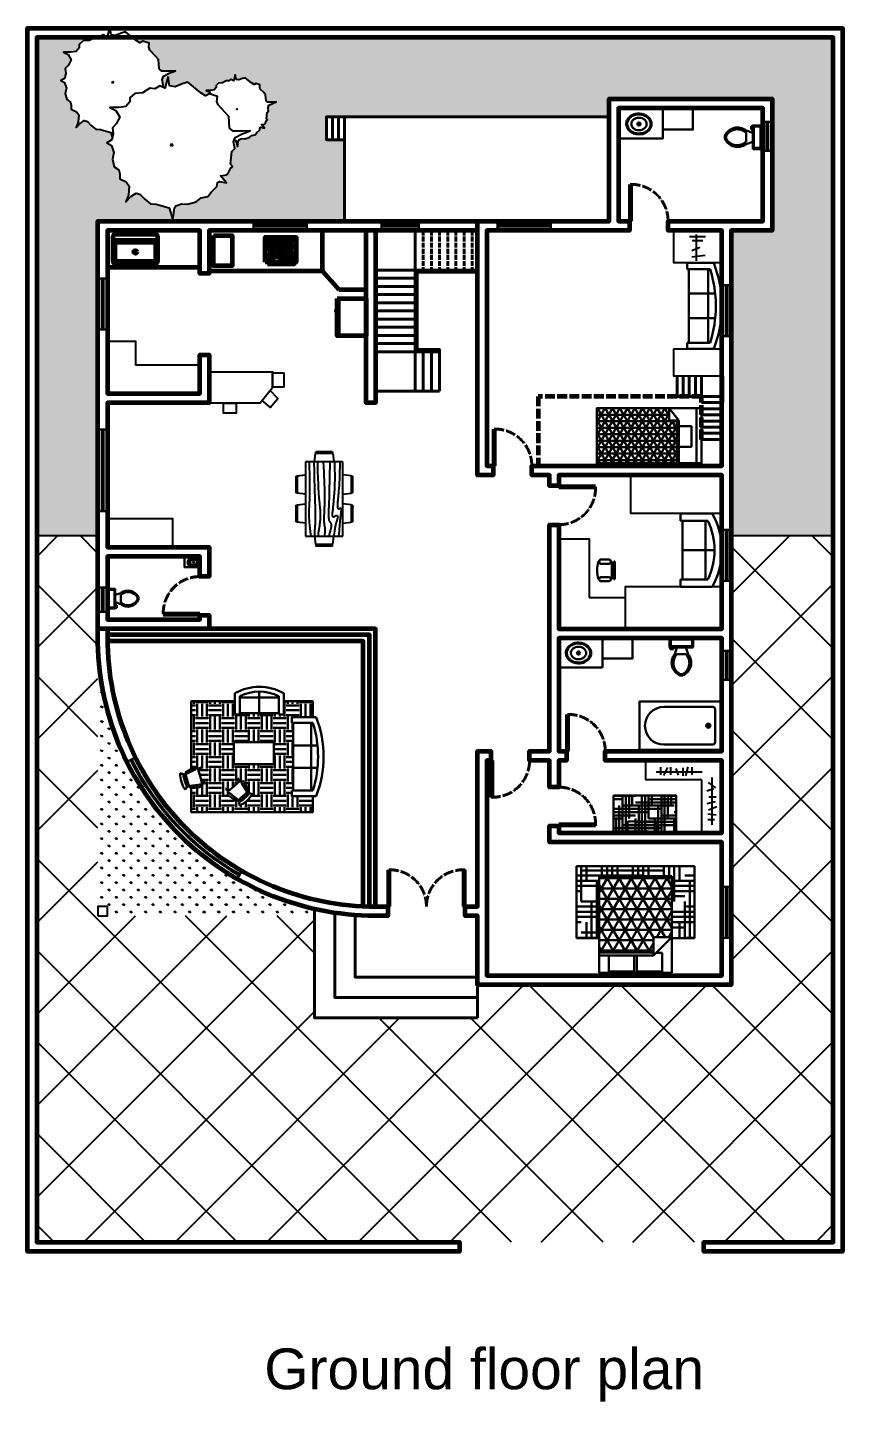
# Model space of a CAD drawing. Header units: millimetres. Extents: x 5718 to 52455, y 697 to 34644.
# Drawn here: x 5718 to 25718, y 944 to 34644 of the extents above; entities that cross this region are included whole.
import ezdxf

# ---------------------------------------------------------------- set-up
doc = ezdxf.new("R2010")
doc.units = ezdxf.units.MM
doc.linetypes.add('ACAD_ISO02W100', pattern=[15, 12, -3])
for name, color, linetype, lineweight in [('bed', 151, 'Continuous', 30), ('carpets', 254, 'Continuous', 30), ('doors', 150, 'Continuous', 40), ('kitchen', 231, 'Continuous', 60), ('sofa', 111, 'Continuous', 30), ('steps', 42, 'Continuous', 40), ('walls', 10, 'Continuous', 60), ('washroom', 241, 'Continuous', 30), ('windows', 131, 'Continuous', 30)]:
    doc.layers.add(name, color=color, linetype=linetype, lineweight=lineweight)
doc.layers.add('furnitures', color=35, linetype='Continuous')
doc.layers.add('landscape', color=94, linetype='Continuous')
doc.styles.get("Standard").update_dxf_attribs({"font": 'arial.ttf'})

# ---------------------------------------------------------------- blocks, each defined once
blk = doc.blocks.new('Bed - Queen')
at = {"linetype": 'Continuous'}
for p, q in [((0, -80.00003), (0, 0)), ((0, 0), (59.99999, 0)), ((59.99999, 0), (59.99999, -80.00003)), ((7.99999, -1.2), (28.79998, -1.2)), ((7.99999, -14.4), (7.99999, -1.2)), ((28.79998, -1.2), (28.79998, -14.4)), ((31.19999, -1.2), (51.99999, -1.2)), ((31.19999, -14.4), (31.19999, -1.2)), ((51.99999, -1.2), (51.99999, -16.4)), ((0, -14.4), (44.8, -14.4)), ((44.8, -16.8), (0, -16.8)), ((59.99999, -29.6), (44.8, -14.4)), ((44.8, -14.4), (44.8, -29.6)), ((51.99999, -16.4), (46.79936, -16.4)), ((44.8, -29.6), (59.99999, -29.6)), ((59.99999, -80.00003), (0, -80.00003))]:
    blk.add_line(p, q, dxfattribs=at)
blk = doc.blocks.new('Chair - Rocking')
at = {"linetype": 'Continuous'}
for p, q in [((-9, -7.5), (-12, -18.49999)), ((-8, -4.5), (-10, -1.5)), ((-7, -7.5), (-9, -7.5)), ((-9, -18.49999), (-7, -7.5)), ((-8.23428, -6.99939), (-8.3093, -7.47958)), ((-8.23041, -7), (8.23915, -7)), ((-7.5, -4.5), (-7, -7)), ((-6.5, -7), (-7.02225, -4.43)), ((-4.5, -7), (-4.96674, -4.19951)), ((-4, -7), (-4.40532, -4.16272)), ((-1.5, -4.05012), (-1.5, -7)), ((-1, -7), (-1, -4.05012)), ((1, -7), (1, -4.04655)), ((1.5, -4.05012), (1.5, -7)), ((4, -7), (4.40187, -4.18694)), ((4.5, -7), (4.96761, -4.19437)), ((6.5, -7), (7, -4.4057)), ((7.5, -4.5), (7, -7)), ((7, -7.5), (9, -7.5)), ((9, -18.49999), (7, -7.5)), ((8, -4.5), (10, -1.5)), ((8.31071, -7.48854), (8.23449, -7.00073)), ((9, -7.5), (12, -18.49999)), ((-10.36644, -20.64523), (-10.5, -21.49999)), ((-9, -22.49999), (-9.5, -26.49999)), ((0, -22.49999), (-9.5, -22.49999)), ((-9.5, -26.49999), (-8, -26.49999)), ((-8, -26.49999), (-7.5, -22.49999)), ((0, -22.49999), (9.5, -22.49999)), ((8, -26.49999), (7.5, -22.49999)), ((9.5, -26.49999), (8, -26.49999)), ((9, -22.49999), (9.5, -26.49999)), ((10.5, -21.49999), (10.3575, -20.58798))]:
    blk.add_line(p, q, dxfattribs=at)
for centre, radius, start, end in [((0, -34.08333), 34.08333, 72.93847, 107.0615), ((0, -68.25004), 64.25, 93.92211, 97.15267), ((0, -68.25004), 64.25, 82.84733, 93.92211), ((-10.5, -18.99999), 1.58114, 161.5651, 18.43495), ((-9.5, -21.49999), 1, 180, 270), ((10.5, -18.99999), 1.58114, 161.5651, 18.43495), ((9.5, -21.49999), 1, 270, 0)]:
    blk.add_arc(centre, radius, start, end, dxfattribs=at)
blk = doc.blocks.new('Bath Tub - 26 x 60 in.')
for p, q in [((8, -18), (10, -18)), ((9, -17), (9, -19))]:
    blk.add_line(p, q)
blk.add_lwpolyline([(0, -36), (0, 0), (60, 0), (60, -36)], close=True)
for points in [[(4, -30), (4, -6)], [(6, -4), (42, -4)], [(42, -32), (6, -32)]]:
    blk.add_lwpolyline(points)
for radius in [1.5, 1]:
    blk.add_circle((9, -18), radius)
for centre, radius, start, end in [((5.75, -5.75), 1.77, 81.8699, 188.1301), ((42, -18), 14, 270, 90), ((5.75, -30.25), 1.77, 171.8699, 278.1301)]:
    blk.add_arc(centre, radius, start, end)
blk = doc.blocks.new('Toilet - top')
for p, q in [((-10, -8.5), (-8, -8.5)), ((-10, -9.5), (-10, -8.5)), ((-7, -9.5), (-10, -9.5)), ((-8, -8.5), (-8, -8)), ((-7, -8), (-7, -9.5)), ((-4, -8), (-6, -14)), ((4, -8), (6, -14)), ((9.5, -6), (9.5, -2)), ((4, -14), (-4, -14))]:
    blk.add_line(p, q)
blk.add_lwpolyline([(10.5, -8), (10.5, 0), (-10.5, 0), (-10.5, -8)], close=True)
for points in [[(-9.5, -2), (-9.5, -6)], [(8.5, -1), (-8.5, -1)], [(-8.5, -7), (8.5, -7)]]:
    blk.add_lwpolyline(points)
for centre, radius, start, end in [((-8.6, -1.9), 0.884, 81.8699, 188.1301), ((-8.6, -6.1), 0.884, 171.8699, 278.1301), ((8.6, -1.9), 0.884, 351.8699, 98.1301), ((8.6, -6.1), 0.884, 261.8699, 8.1301), ((3.5, -21.6), 12.2, 141.4691, 247.9714), ((4.2, -21.8), 11.3, 136.3677, 238.9468), ((-3.5, -21.6), 12.2, 292.0284, 38.5307), ((-4.2, -21.8), 11.3, 301.053, 43.6321), ((0, -27.9), 4, 245.7318, 294.2682), ((0, -29), 4, 254.8605, 285.1395)]:
    blk.add_arc(centre, radius, start, end)
blk = doc.blocks.new('Sink - Oval top')
for p, q in [((-1, 0), (1, 0)), ((0, 1), (0, -1))]:
    blk.add_line(p, q)
at = {"linetype": 'Continuous'}
for points in [[(-12.2, 0.4, 0.117634), (-11.5, -3.4, 0.104469), (-8.9, -6.8, 0.090016), (-5.1, -9.1, 0.08192), (-0.3, -10, 0.08192), (4.5, -9.4, 0.090016), (8.4, -7.4, 0.104469), (11.2, -4.1, 0.117634), (12.2, -0.4, 0.117634), (11.5, 3.4, 0.104469), (8.9, 6.8, 0.090016), (5.1, 9.1, 0.08192), (0.3, 10, 0.08192), (-4.5, 9.4, 0.090016), (-8.4, 7.4, 0.104469), (-11.2, 4.1, 0.117634)], [(-11.3, 0.2, 0.118622), (-10.5, -3.3, 0.104678), (-8.1, -6.4, 0.089562), (-4.5, -8.4, 0.081185), (-0.1, -9.2, 0.081185), (4.3, -8.5, 0.089562), (7.9, -6.6, 0.104678), (10.4, -3.5, 0.118622), (11.3, -0.2, 0.118622), (10.5, 3.3, 0.104678), (8.1, 6.4, 0.089562), (4.5, 8.4, 0.081185), (0.1, 9.2, 0.081185), (-4.3, 8.5, 0.089562), (-7.9, 6.6, 0.104678), (-10.4, 3.5, 0.118622)], [(-7.4, 0.1, 0.118283), (-6.9, -2.2, 0.104607), (-5.3, -4.2, 0.089718), (-3, -5.5, 0.081436), (-0.1, -6, 0.081436), (2.8, -5.6, 0.089718), (5.2, -4.3, 0.104607), (6.9, -2.3, 0.118283), (7.4, -0.1, 0.118283), (6.9, 2.2, 0.104607), (5.3, 4.2, 0.089718), (3, 5.5, 0.081436), (0.1, 6, 0.081436), (-2.8, 5.6, 0.089718), (-5.2, 4.3, 0.104607), (-6.9, 2.3, 0.118283)]]:
    blk.add_lwpolyline(points, format="xyb", close=True, dxfattribs=at)
for radius in [1.5, 1]:
    blk.add_circle((0, 0), radius)
blk = doc.blocks.new('Chair - Desk')
at = {"linetype": 'Continuous'}
for p, q in [((-8.5, 0), (-8.5, -1)), ((-8.5, 0), (8.5, 0)), ((8.5, 0), (8.5, -1)), ((-10.5, -5), (-10.5, -14)), ((-8.5, -3), (-8.5, -4)), ((-8.5, -3), (8.5, -3)), ((-6.5, -14), (-6.5, -5)), ((-2, -3), (-2, -1.9355)), ((2, -1.9576), (2, -3)), ((6.5, -5), (6.5, -14)), ((8.5, -3), (8.5, -4)), ((10.5, -14), (10.5, -5)), ((-8.5, -15), (-8.5, -16)), ((8.5, -15), (8.5, -16))]:
    blk.add_line(p, q, dxfattribs=at)
for centre, radius, start, end in [((-8.5, -6.5), 2.5, 36.8699, 143.1301), ((0, 34.625), 36.625, 256.5803, 283.4197), ((8.5, -6.5), 2.5, 36.8699, 143.1301), ((-8.5, -12.5), 2.5, 216.8699, 323.1301), ((0, 19.625), 36.625, 256.5803, 283.4197), ((8.5, -12.5), 2.5, 216.8699, 323.1301)]:
    blk.add_arc(centre, radius, start, end, dxfattribs=at)
blk = doc.blocks.new('Sofa - Roundback Loveseat 5 ft.')
at = {"linetype": 'Continuous'}
for p, q in [((0, -32.44198), (0, -5.99998)), ((-24, -33.99998), (-24, -11.46958)), ((-23.9998, -13.38178), (23.99986, -13.38178)), ((24.00004, -33.99998), (24.00004, -11.46958)), ((-24, -32.44198), (24.00004, -32.44198))]:
    blk.add_line(p, q, dxfattribs=at)
for points in [[(-24, -33.99998), (-30, -33.99998), (-30, -7.99998)], [(30.00004, -7.99998), (30.00004, -33.99998), (24.00004, -33.99998)]]:
    blk.add_lwpolyline(points, dxfattribs=at)
for centre, radius, start, end in [((0, -60.24998), 60.24998, 60.13715, 119.8628), ((0, -61.38438), 55.38444, 64.32083, 115.6792)]:
    blk.add_arc(centre, radius, start, end, dxfattribs=at)
blk = doc.blocks.new('Sofa - Roundback 7 ft.')
at = {"linetype": 'Continuous'}
for p, q in [((-36.000027, -34), (-36.000027, -11.4696)), ((-35.999844, -13.3819), (35.9998, -13.3819)), ((-12.00002, -32.4421), (-12.00003, -6.5971)), ((11.99997, -32.4421), (11.99998, -6.5971)), ((35.99998, -34), (35.99998, -11.4696)), ((-36.000027, -32.4421), (35.99998, -32.4421))]:
    blk.add_line(p, q, dxfattribs=at)
for points in [[(-36.000027, -34), (-42.000027, -34), (-42.000027, -8)], [(41.99998, -8), (41.99998, -34), (35.99998, -34)]]:
    blk.add_lwpolyline(points, dxfattribs=at)
for centre, radius, start, end in [((0, -114.25), 114.25, 68.43141, 111.5686), ((-0.00001, -127.1968), 121.1968, 72.72033, 107.2797)]:
    blk.add_arc(centre, radius, start, end, dxfattribs=at)
blk = doc.blocks.new('Clump of Trees or Bushes - plan')
for points in [[(-10.993, 56.487), (-9.228, 58.426), (-10.144, 63.512), (-8.923, 67.033), (-3.43, 69.772), (2.673, 72.119), (-2.82, 71.728), (-10.449, 71.728), (-13.195, 74.075), (-13.806, 83.073), (-16.857, 86.594), (-22.045, 92.071), (-22.961, 94.81), (-22.656, 98.722), (-28.759, 100.678), (-31.811, 99.113), (-35.472, 101.461), (-45.543, 109.676), (-49.815, 108.503), (-55.308, 106.155), (-59.58, 106.938), (-60.801, 113.98), (-63.242, 104.982), (-67.209, 106.938), (-70.872, 104.59), (-74.839, 104.982), (-80.637, 101.461), (-86.435, 101.069), (-90.402, 97.548), (-90.402, 94.419), (-93.454, 90.898), (-98.947, 90.115), (-105.66, 90.115), (-101.083, 87.768), (-98.031, 82.682), (-100.778, 77.596), (-103.829, 74.466), (-103.219, 69.772), (-104.134, 65.077), (-108.102, 62.73), (-104.439, 60.774), (-102.609, 55.297), (-103.829, 50.211), (-102.303, 44.342), (-98.947, 41.995), (-98.031, 38.865), (-98.031, 34.953), (-93.148, 32.606), (-90.707, 29.476), (-91.317, 22.434), (-93.454, 17.348), (-89.487, 21.26), (-85.519, 23.999), (-82.468, 23.216), (-78.806, 19.304), (-74.228, 15.783), (-69.956, 15.392), (-59.886, 12.653), (-58.254, 7.074)], [(59.448, 5.262), (60.936, 4.858), (62.652, -1.011), (63.415, 4.858), (64.178, 5.836), (66.848, 6.814), (69.709, 6.569), (73.905, 7.792), (76.385, 9.748), (79.627, 10.237), (81.153, 12.438), (84.014, 15.127), (84.205, 17.084), (85.158, 17.573), (88.591, 16.839), (85.73, 20.262), (88.591, 20.751), (89.545, 21.974), (90.689, 24.174), (91.452, 24.663), (90.499, 25.886), (91.261, 31.999), (92.596, 33.466), (92.024, 36.645), (92.787, 38.845), (96.22, 40.557), (100.035, 42.024), (96.602, 41.779), (91.834, 41.779), (90.117, 43.246), (89.736, 48.871), (87.828, 51.071), (84.586, 54.494), (84.014, 56.206), (84.205, 58.651), (80.39, 59.873), (78.483, 58.895), (76.194, 60.362), (69.9, 65.497), (67.23, 64.764), (63.797, 63.297), (61.126, 63.786), (60.364, 68.187), (58.838, 62.563), (56.358, 63.786), (54.07, 62.319), (51.59, 62.563), (47.966, 60.362), (44.343, 60.118), (41.863, 57.917), (41.863, 55.961), (39.956, 53.761), (36.523, 53.272), (32.327, 53.272), (35.187, 51.805), (36.641, 49.381)]]:
    blk.add_lwpolyline(points)
for points in [[(-4.577, 66.508), (-7.629, 55.261), (-12.588, 57.706), (-17.166, 54.772), (-22.125, 55.261), (-29.372, 50.86), (-36.62, 50.371), (-41.579, 45.969), (-41.579, 42.057), (-45.393, 37.656), (-52.259, 36.678), (-60.651, 36.678), (-54.93, 33.743), (-51.115, 27.386), (-54.548, 21.029), (-58.363, 17.116), (-57.6, 11.248), (-58.744, 5.38), (-63.703, 2.446), (-59.126, 0), (-56.837, -6.846), (-58.363, -13.203), (-56.455, -20.539), (-52.259, -23.473), (-51.115, -27.385), (-51.115, -32.275), (-45.012, -35.21), (-41.96, -39.122), (-42.723, -47.924), (-45.393, -54.282), (-40.434, -49.391), (-35.475, -45.968), (-31.661, -46.946), (-27.083, -51.837), (-21.362, -56.238), (-16.021, -56.727), (-3.433, -60.15), (0, -71.887), (1.526, -60.15), (3.052, -58.194), (8.392, -56.238), (14.114, -56.727), (22.506, -54.282), (27.465, -50.369), (33.949, -49.391), (37.001, -44.99), (42.723, -39.611), (43.104, -35.699), (45.012, -34.721), (51.878, -36.188), (46.156, -29.341), (51.878, -28.363), (53.785, -25.918), (56.074, -21.517), (57.6, -20.539), (55.692, -18.094), (57.218, -5.868), (59.888, -2.934), (58.744, 3.424), (60.27, 7.825), (67.136, 11.248), (74.765, 14.182), (67.899, 13.693), (58.363, 13.693), (54.93, 16.627), (54.167, 27.875), (50.352, 32.276), (43.867, 39.123), (42.723, 42.546), (43.104, 47.436), (35.475, 49.882), (31.661, 47.925), (27.083, 50.86), (14.495, 61.129), (9.155, 59.662), (2.289, 56.728), (-3.052, 57.706)], [(-58.055, 61.947), (-58.97, 60.774), (-57.139, 60.774)], [(62.08, 35.667), (61.508, 34.933), (62.652, 34.933)], [(-1.144, 1.468), (-2.289, 0), (0, 0)]]:
    blk.add_lwpolyline(points, close=True)
blk = doc.blocks.new('Sink-single - 30 in top')
blk.add_line((-15, -3.999996), (15, -3.999996))
for points in [[(-13.5, 0), (13.5, 0)], [(-15, -18.499996), (-15, -1.5)], [(-13.5, -17.499996), (-13.5, -6.499996)], [(-12.5, -5.499996), (12.5, -5.499996)], [(13.5, -6.499996), (13.5, -17.499996)], [(15, -1.5), (15, -18.499996)], [(12.5, -18.499996), (-12.5, -18.499996)], [(13.5, -19.999996), (-13.5, -19.999996)]]:
    blk.add_lwpolyline(points)
for radius in [1, 0.5]:
    blk.add_circle((0, -11.999996), radius)
for centre, radius, start, end in [((-13.5, -1.5), 1.5, 90, 180), ((-12.5, -6.499996), 1, 90, 180), ((12.5, -6.499996), 1, 0, 90), ((13.5, -1.5), 1.5, 0, 90), ((-13.5, -18.499996), 1.5, 180, 270), ((-12.5, -17.499996), 1, 180, 270), ((12.5, -17.499996), 1, 270, 0), ((13.5, -18.499996), 1.5, 270, 0)]:
    blk.add_arc(centre, radius, start, end)
blk = doc.blocks.new('Refrigerator-2 door - 36 in top')
for p, q in [((0, -26.999999), (36, -26.999999)), ((11, -27.999999), (11, -28.999999)), ((11, -28.999999), (13, -28.999999)), ((12, -26.999999), (12, -28.999999)), ((13, -28.999999), (13, -27.999999))]:
    blk.add_line(p, q)
blk.add_lwpolyline([(0, -27.999999), (0, 0), (36, 0), (36, -27.999999)], close=True)
blk = doc.blocks.new('Dining Set - 36 x 72 in.')
at = {"linetype": 'Continuous'}
for p, q in [((-22, 27.5), (-22.1562, 26.50042)), ((-22, 27.5), (-6, 27.5)), ((-5.8437, 26.49966), (-6, 27.5)), ((6, 27.5), (5.8438, 26.50042)), ((6, 27.5), (22, 27.5)), ((22.1563, 26.49966), (22, 27.5)), ((36, 18), (-36, 18)), ((-36, 18), (-36, -18)), ((-22.2343, 26.00059), (-23.4847, 17.99762)), ((-22.2304, 26), (-5.7608, 26)), ((-5.8416, 26.5), (-22.1534, 26.5)), ((-4.5152, 17.99762), (-5.7655, 25.99926)), ((5.7657, 26.00059), (4.5153, 17.99762)), ((5.7696, 26), (22.2392, 26)), ((22.1584, 26.5), (5.8466, 26.5)), ((23.4848, 17.99762), (22.2345, 25.99926)), ((36, -18), (36, 18)), ((-45.5, 8), (-44.5004, 8.15617)), ((-45.5, 8), (-45.5, -8)), ((-44.5, -8.15843), (-44.5, 8.15338)), ((-44.0006, 8.23428), (-35.9976, 9.48474)), ((-44, 8.23041), (-44, -8.23915)), ((44.0006, 8.23428), (35.9976, 9.48474)), ((44, 8.23041), (44, -8.23915)), ((44.5, -8.15843), (44.5, 8.15338)), ((45.5, 8), (44.5005, 8.15617)), ((45.5, 8), (45.5, -8)), ((-44.4997, -8.15631), (-45.5, -8)), ((-35.9976, -9.48476), (-43.9993, -8.2345)), ((35.9976, -9.48476), (43.9993, -8.2345)), ((44.4997, -8.15631), (45.5, -8)), ((-36, -18), (36, -18)), ((-22.2343, -26.0006), (-23.4847, -17.99762)), ((-22.2304, -26), (-5.7608, -26)), ((-22, -27.5), (-22.1562, -26.50044)), ((-5.8416, -26.5), (-22.1534, -26.5)), ((-5.8437, -26.49967), (-6, -27.5)), ((-4.5152, -17.99762), (-5.7655, -25.99928)), ((5.7657, -26.0006), (4.5153, -17.99762)), ((5.7696, -26), (22.2392, -26)), ((6, -27.5), (5.8438, -26.50044)), ((22.1584, -26.5), (5.8466, -26.5)), ((22.1563, -26.49967), (22, -27.5)), ((23.4848, -17.99762), (22.2345, -25.99928)), ((-22, -27.5), (-6, -27.5)), ((6, -27.5), (22, -27.5))]:
    blk.add_line(p, q, dxfattribs=at)
for points in [[(-36, 15), (-31.1772, 14.97754), (-26.8079, 14.91406), (-22.8538, 14.81543), (-19.276, 14.6875), (-16.0362, 14.53613), (-13.0957, 14.36718), (-10.4159, 14.18652), (-7.9583, 14), (-5.6904, 13.81315), (-3.6035, 13.63021), (-1.6954, 13.45508), (0.0365, 13.29166), (1.5945, 13.14388), (2.9811, 13.01562), (4.1988, 12.9108), (5.25, 12.83333), (6.1393, 12.78613), (6.8802, 12.76823), (7.4883, 12.77767), (7.9792, 12.8125), (8.3685, 12.87077), (8.6719, 12.95052), (8.9049, 13.0498), (9.0833, 13.16666), (9.2205, 13.29899), (9.3216, 13.44401), (9.3895, 13.59879), (9.4271, 13.76041), (9.4373, 13.92594), (9.4232, 14.09245), (9.3875, 14.257), (9.3333, 14.41666), (9.2638, 14.56917), (9.1836, 14.71484), (9.0975, 14.85465), (9.0104, 14.98958), (8.9272, 15.1206), (8.8529, 15.2487), (8.7922, 15.37483), (8.75, 15.5), (8.7305, 15.62467), (8.7344, 15.74739), (8.7617, 15.86621), (8.8125, 15.97916), (8.8867, 16.08431), (8.9844, 16.17968), (9.1055, 16.26334), (9.25, 16.33333), (9.4189, 16.38802), (9.6172, 16.42708), (9.8506, 16.45052), (10.125, 16.45833), (10.4463, 16.45052), (10.8203, 16.42708), (11.2529, 16.38802), (11.75, 16.33333), (12.3184, 16.26318), (12.9694, 16.17838), (13.7151, 16.07991), (14.5677, 15.96875), (15.5395, 15.84586), (16.6426, 15.71224), (17.8893, 15.56884), (19.2917, 15.41666), (20.859, 15.25667), (22.5879, 15.08984), (24.4721, 14.91715), (26.5052, 14.73958), (28.6809, 14.5581), (30.9929, 14.3737), (33.4347, 14.18733), (36, 14)], [(-36, 10), (-28.9766, 10.14274), (-23.1725, 10.20442), (-18.4241, 10.19775), (-14.5677, 10.13541), (-11.4399, 10.03011), (-8.877, 9.89453), (-6.7154, 9.74137), (-4.7917, 9.58333), (-2.9698, 9.43082), (-1.2246, 9.28515), (0.4415, 9.14534), (2.026, 9.01041), (3.5266, 8.87939), (4.9408, 8.7513), (6.266, 8.62516), (7.5, 8.5), (8.6411, 8.37549), (9.6914, 8.2539), (10.6538, 8.13818), (11.5312, 8.03125), (12.3267, 7.93603), (13.043, 7.85547), (13.6831, 7.79248), (14.25, 7.75), (14.7471, 7.7303), (15.1797, 7.73307), (15.5537, 7.75732), (15.875, 7.80208), (16.1494, 7.86637), (16.3828, 7.94922), (16.5811, 8.04964), (16.75, 8.16666), (16.8944, 8.29915), (17.0143, 8.44531), (17.1089, 8.60319), (17.1771, 8.77083), (17.218, 8.94629), (17.2305, 9.1276), (17.2137, 9.31282), (17.1667, 9.5), (17.0895, 9.6875), (16.987, 9.875), (16.8649, 10.0625), (16.7292, 10.25), (16.5856, 10.4375), (16.4401, 10.625), (16.2985, 10.8125), (16.1667, 11), (16.05, 11.18733), (15.9518, 11.3737), (15.8752, 11.5581), (15.8229, 11.73958), (15.798, 11.91715), (15.8034, 12.08984), (15.842, 12.25667), (15.9167, 12.41666), (16.0295, 12.56836), (16.1784, 12.70833), (16.3605, 12.83268), (16.5729, 12.9375), (16.8127, 13.01888), (17.0768, 13.07291), (17.3625, 13.0957), (17.6667, 13.08333), (17.9894, 13.03312), (18.3418, 12.94726), (18.7382, 12.82918), (19.1927, 12.68229), (19.7195, 12.51001), (20.3327, 12.31575), (21.0465, 12.10294), (21.875, 11.875), (22.8357, 11.63354), (23.959, 11.37304), (25.2786, 11.08618), (26.8282, 10.76562), (28.6414, 10.40405), (30.752, 9.99414), (33.1936, 9.52856), (36, 9)], [(-36, 5.5), (-30.7157, 5.3348), (-26.069, 5.20963), (-21.9946, 5.11767), (-18.4271, 5.05208), (-15.3009, 5.00602), (-12.5508, 4.97265), (-10.1112, 4.94515), (-7.9167, 4.91666), (-5.909, 4.88167), (-4.0586, 4.83984), (-2.3429, 4.79215), (-0.7396, 4.73958), (0.7739, 4.6831), (2.22, 4.6237), (3.6213, 4.56233), (5, 4.5), (6.373, 4.43782), (7.7344, 4.3776), (9.0723, 4.32129), (10.375, 4.27083), (11.6309, 4.22819), (12.8281, 4.19531), (13.9551, 4.17415), (15, 4.16666), (15.954, 4.17448), (16.819, 4.19791), (17.6001, 4.23698), (18.3021, 4.29166), (18.9299, 4.36198), (19.4883, 4.44791), (19.9823, 4.54948), (20.4167, 4.66666), (20.7969, 4.79899), (21.1302, 4.94401), (21.4245, 5.09879), (21.6875, 5.26041), (21.9271, 5.42594), (22.1511, 5.59245), (22.3672, 5.757), (22.5834, 5.91666), (22.8065, 6.06868), (23.0404, 6.21093), (23.2879, 6.34147), (23.5521, 6.45833), (23.8358, 6.55957), (24.142, 6.64323), (24.4735, 6.70735), (24.8334, 6.75), (25.2235, 6.76969), (25.642, 6.76692), (26.0858, 6.74267), (26.5521, 6.69791), (27.0379, 6.63362), (27.5404, 6.55078), (28.0565, 6.45036), (28.5834, 6.33333), (29.1242, 6.19987), (29.7071, 6.04687), (30.3661, 5.87044), (31.1354, 5.66666), (32.0493, 5.43164), (33.142, 5.16146), (34.4475, 4.85221), (36, 4.5)], [(-36, -1), (-30.7915, -0.6591), (-26.0195, -0.38216), (-21.6519, -0.16284), (-17.6563, 0.00521), (-14.0005, 0.12833), (-10.6523, 0.21289), (-7.5796, 0.26522), (-4.75, 0.29166), (-2.134, 0.29793), (0.2878, 0.28711), (2.5317, 0.26163), (4.6146, 0.22396), (6.5529, 0.17651), (8.3633, 0.12174), (10.0623, 0.06209), (11.6667, 0), (13.1899, -0.06201), (14.6341, -0.1211), (15.9982, -0.17432), (17.2813, -0.21875), (18.4823, -0.25147), (19.6003, -0.26953), (20.6343, -0.27002), (21.5834, -0.25), (22.4481, -0.20768), (23.2357, -0.14584), (23.9549, -0.06836), (24.6146, 0.02083), (25.2235, 0.11784), (25.7904, 0.21875), (26.3241, 0.31966), (26.8334, 0.41666), (27.3265, 0.50618), (27.8099, 0.58593), (28.2894, 0.65397), (28.7709, 0.70833), (29.2601, 0.74707), (29.763, 0.76823), (30.2855, 0.76985), (30.8334, 0.75), (31.4088, 0.70784), (31.9994, 0.64713), (32.589, 0.57275), (33.1615, 0.48958), (33.7008, 0.4025), (34.1908, 0.3164), (34.6153, 0.23616), (34.9584, 0.16666), (35.2099, 0.11165), (35.3848, 0.07031), (35.504, 0.04069), (35.5886, 0.02083), (35.6594, 0.00879), (35.7377, 0.0026), (35.8442, 0.00032), (36, 0)], [(-36, -6.5), (-27.1843, -6.31267), (-20.084, -6.1263), (-14.469, -5.9419), (-10.1094, -5.76042), (-6.7752, -5.58285), (-4.2363, -5.41016), (-2.2629, -5.24333), (-0.625, -5.08334), (0.8708, -4.93099), (2.2715, -4.78646), (3.5872, -4.64974), (4.8281, -4.52084), (6.0046, -4.39974), (7.127, -4.28646), (8.2053, -4.18099), (9.25, -4.08334), (10.2705, -3.99382), (11.2734, -3.91407), (12.2647, -3.84603), (13.25, -3.79167), (14.2354, -3.75293), (15.2266, -3.73177), (16.2295, -3.73015), (17.25, -3.75), (18.2912, -3.79248), (19.3451, -3.85547), (20.4009, -3.93604), (21.4479, -4.03125), (22.4754, -4.13819), (23.4727, -4.25391), (24.4289, -4.37549), (25.3334, -4.5), (26.1785, -4.62492), (26.9694, -4.74935), (27.7145, -4.87281), (28.4219, -4.99479), (29.1, -5.11483), (29.7572, -5.23242), (30.4016, -5.34709), (31.0417, -5.45834), (31.6837, -5.56437), (32.3262, -5.65821), (32.9658, -5.73153), (33.599, -5.77604), (34.2224, -5.78345), (34.8327, -5.74545), (35.4264, -5.65373), (36, -5.5)], [(-36, -10), (-26.4022, -9.81299), (-18.4675, -9.62891), (-11.9839, -9.45069), (-6.7396, -9.28125), (-2.5226, -9.12354), (0.8789, -8.98047), (3.6769, -8.85498), (6.0833, -8.75), (8.2767, -8.66765), (10.3021, -8.60677), (12.1712, -8.56543), (13.8958, -8.54167), (15.4876, -8.53353), (16.9583, -8.53907), (18.3197, -8.55632), (19.5834, -8.58334), (20.7616, -8.61841), (21.8685, -8.66081), (22.9188, -8.71004), (23.9271, -8.76563), (24.9081, -8.82707), (25.8763, -8.89388), (26.8465, -8.96558), (27.8334, -9.04167), (28.8474, -9.12118), (29.8828, -9.20117), (30.93, -9.27824), (31.9792, -9.34896), (33.0205, -9.40991), (34.0443, -9.45768), (35.0407, -9.48885), (36, -9.5)], [(-36, -14.5), (-30.0881, -14.33513), (-25.0332, -14.21224), (-20.7312, -14.12647), (-17.0781, -14.07292), (-13.97, -14.04671), (-11.3027, -14.04297), (-8.9724, -14.05681), (-6.875, -14.08334), (-4.9224, -14.11833), (-3.0905, -14.16016), (-1.3709, -14.20785), (0.2448, -14.26042), (1.7647, -14.3169), (3.1973, -14.3763), (4.5507, -14.43767), (5.8333, -14.5), (7.0554, -14.5621), (8.235, -14.62175), (9.3922, -14.67652), (10.5469, -14.72396), (11.7192, -14.76164), (12.929, -14.78711), (14.1965, -14.79794), (15.5417, -14.79167), (16.9933, -14.76424), (18.6152, -14.70508), (20.4804, -14.60197), (22.6615, -14.44271), (25.2312, -14.21509), (28.2624, -13.9069), (31.8277, -13.50594), (36, -13)]]:
    blk.add_lwpolyline(points, dxfattribs=at)
blk = doc.blocks.new('Range-Oven - 30 in top')
for p, q in [((0, -3), (30, -3)), ((12, -6), (18, -6)), ((13, -20), (13, -6)), ((14, -6), (14, -20)), ((15, -20), (15, -6)), ((16, -6), (16, -20)), ((17, -20), (17, -6)), ((6, -24), (6, -25)), ((8, -25), (8, -24)), ((18, -20), (12, -20)), ((22, -25), (22, -24)), ((24, -24), (24, -25))]:
    blk.add_line(p, q)
for points in [[(0, -24), (0, 0), (30, 0), (30, -24)], [(12, -21), (12, -5), (18, -5), (18, -21)], [(2, -26), (2, -25), (28, -25), (28, -26)]]:
    blk.add_lwpolyline(points, close=True)
for centre, radius in [((6, -9), 4), ((6, -9), 3), ((6, -9), 2), ((6, -9), 1), ((24, -9), 3), ((24, -9), 2), ((24, -9), 1), ((6, -18), 3), ((6, -18), 2), ((6, -18), 1), ((24, -18), 4), ((24, -18), 3), ((24, -18), 2), ((24, -18), 1)]:
    blk.add_circle(centre, radius)

msp = doc.modelspace()

# ---------------------------------------------------------------- hatches: boundary and pattern name
at = {"layer": 'bed'}
h = msp.add_hatch(dxfattribs=at)
h.set_pattern_fill('NET3', color=256, scale=50)
h.set_pattern_definition([(0, (0, 61.99), (0, 158.75), []), (60, (0, 61.99), (-137.4815, 79.375), []), (120, (0, 61.99), (-137.4815, -79.375), [])])
h.paths.add_polyline_path([(21651, 23956), (21651, 25008), (21465, 25013), (21465, 25303), (19686, 25303), (19686, 23956)])
h = msp.add_hatch(dxfattribs=at)
h.set_pattern_fill('NET3', color=256, scale=80)
h.set_pattern_definition([(0, (0, 63.3), (0, 254), []), (60, (0, 63.3), (-219.9705, 127), []), (120, (0, 63.3), (-219.9705, -127), [])])
h.paths.add_polyline_path([(21077, 12336), (21528, 12336), (21528, 13831), (19748, 13831), (19748, 11956), (21077, 11956)])
at = {"layer": 'carpets'}
h = msp.add_hatch(dxfattribs=at)
h.set_pattern_fill('EARTH', color=256, scale=50)
h.paths.add_polyline_path([(12239, 17587), (12203, 17587), (12203, 17725), (12721, 17725), (12721, 18118), (12007, 18118), (12007, 17794), (11887, 17794), (11887, 17826), (10928, 17826), (10928, 17794), (10808, 17794), (10808, 18118), (9732, 18118), (9732, 16455), (9800, 16497, -0.541164), (9851, 16476), (9869, 16484, -0.414214), (9895, 16470), (9898, 16460), (9976, 16494), (9985, 16463), (9907, 16430), (9952, 16278), (9996, 16126), (10080, 16140), (10089, 16109), (10005, 16096), (10008, 16086, -0.414214), (9994, 16059), (9974, 16057, 0.483352), (9924, 16072), (9690, 16047), (9702, 16007), (9732, 16007), (9732, 15400), (12721, 15400), (12721, 15793), (12203, 15793), (12203, 15931), (12239, 15931)])
h.paths.add_polyline_path([(10778, 16572), (10778, 17114), (11766, 17114), (11766, 16572)], flags=16)
h.paths.add_polyline_path([(10859, 16209), (10883, 16230), (10931, 16160), (10939, 16167, -0.414214), (10968, 16165), (10979, 16148, -0.541164), (11034, 16138), (11139, 15922), (11128, 15913), (11134, 15904), (11115, 15886), (11158, 15853, 0.001913), (11165, 15861), (11239, 15841, -0.15), (10922, 15563), (10912, 15638, 0.001913), (10920, 15644), (10893, 15692), (10873, 15674), (10865, 15681), (10854, 15672), (10653, 15804, -0.541163), (10651, 15860), (10635, 15873, -0.414214), (10637, 15903), (10645, 15910), (10582, 15966), (10606, 15987), (10669, 15930), (10788, 16035), (10907, 16139)], flags=16)
h = msp.add_hatch(dxfattribs=at)
h.set_pattern_fill('HOUND', color=256, scale=50)
h.paths.add_polyline_path([(21639, 15806), (20097, 15806), (20097, 14895), (21639, 14895)])
h = msp.add_hatch(dxfattribs=at)
h.set_pattern_fill('HOUND', color=256, scale=80)
h.paths.add_polyline_path([(19188, 12309), (19748, 12309), (19748, 13831), (21528, 13831), (21528, 12309), (22089, 12309), (22089, 14077), (19188, 14077)])
at = {"layer": 'furnitures', "true_color": 0xfeeab9, "transparency": 33554687}
h = msp.add_hatch(dxfattribs=at)
h.set_pattern_fill('ANSI37', color=254, scale=500)
h.paths.add_polyline_path([(25488, 22180), (22988, 22180), (22988, 11165), (16758, 11165), (16758, 10355), (12758, 10355), (12758, 12855), (7448, 12855), (7448, 13085), (7448, 19895), (7448, 22180), (5948, 22180), (5948, 4855), (16317, 4855), (22317, 4855), (25488, 4855)])
at = {"layer": 'furnitures'}
h = msp.add_hatch(color=256, dxfattribs=at)
h.dxf.hatch_style = 1
h.set_gradient(color1=(158, 97, 97), color2=(158, 122, 97), name='INVCURVED')
h.paths.add_polyline_path([(21159, 15177), (20451, 15177), (20451, 14895), (21159, 14895)])
at = {"layer": 'landscape', "true_color": 0x58ba48}
h = msp.add_hatch(dxfattribs=at)
h.set_pattern_fill('GRASS', color=85, scale=15)
h.paths.add_polyline_path([(7448, 29895), (13495, 29895), (13495, 31892), (13348, 31892), (13202, 31892), (13055, 31892), (13055, 32449), (13202, 32449), (13348, 32449), (13495, 32449), (19988, 32449), (19988, 32895), (23988, 32895), (23988, 29665), (22988, 29665), (22988, 22180), (25488, 22180), (25488, 34395), (8298, 34395), (8382, 34326), (8475, 34266), (8553, 34306), (8708, 34256), (8700, 34157), (8723, 34087), (8855, 33948), (8932, 33859), (8948, 33630), (9018, 33571), (9211, 33571), (9351, 33580), (9196, 33521), (9056, 33451), (9025, 33362), (9049, 33233), (9011, 33191), (9089, 33152), (9167, 33438), (9206, 33214), (9341, 33190), (9516, 33264), (9651, 33301), (9971, 33040), (10087, 32966), (10184, 33016), (10211, 33007), (10177, 33064), (10104, 33102), (10211, 33102), (10298, 33114), (10346, 33170), (10346, 33220), (10409, 33276), (10501, 33282), (10593, 33338), (10656, 33332), (10715, 33369), (10778, 33338), (10816, 33481), (10836, 33369), (10904, 33356), (10991, 33394), (11059, 33412), (11218, 33282), (11277, 33245), (11325, 33269), (11422, 33238), (11417, 33176), (11432, 33133), (11514, 33046), (11562, 32990), (11572, 32847), (11616, 32810), (11737, 32810), (11824, 32816), (11727, 32779), (11640, 32735), (11621, 32679), (11635, 32599), (11601, 32561), (11582, 32406), (11606, 32375), (11587, 32363), (11558, 32307), (11533, 32276), (11461, 32263), (11533, 32176), (11446, 32195), (11422, 32183), (11417, 32133), (11344, 32065), (11306, 32009), (11223, 31996), (11160, 31947), (11054, 31915), (10981, 31922), (10913, 31897), (10894, 31872), (10874, 31723), (10831, 31872), (10792, 31883), (10775, 31836), (10804, 31674), (10736, 31600), (10698, 31289), (10746, 31227), (10707, 31202), (10649, 31090), (10601, 31028), (10455, 31003), (10601, 30829), (10426, 30867), (10378, 30842), (10368, 30742), (10223, 30606), (10145, 30494), (9981, 30469), (9855, 30370), (9642, 30308), (9496, 30320), (9361, 30270), (9322, 30221), (9283, 29923), (9196, 30221), (8876, 30308), (8741, 30320), (8595, 30432), (8479, 30556), (8382, 30581), (8256, 30494), (8130, 30370), (8198, 30531), (8217, 30755), (8140, 30854), (7985, 30929), (7985, 31053), (7956, 31152), (7849, 31227), (7801, 31413), (7839, 31575), (7781, 31749), (7665, 31811), (7791, 31885), (7801, 31937), (7762, 32070), (7506, 32140), (7398, 32149), (7281, 32239), (7188, 32338), (7111, 32358), (7010, 32289), (6909, 32189), (6964, 32318), (6979, 32497), (6917, 32577), (6793, 32636), (6793, 32736), (6770, 32815), (6685, 32875), (6646, 33024), (6677, 33153), (6630, 33292), (6537, 33342), (6638, 33402), (6661, 33521), (6646, 33640), (6723, 33720), (6793, 33849), (6716, 33978), (6599, 34038), (6770, 34038), (6909, 34057), (6987, 34147), (6987, 34226), (7088, 34316), (7235, 34326), (7348, 34395), (5948, 34395), (5948, 22180), (7448, 22180)])
h = msp.add_hatch(dxfattribs=at)
h.set_pattern_fill('GRASS', color=85, scale=10)
h.paths.add_polyline_path([(7448, 19447), (7448, 13085), (7678, 13085), (7678, 12855), (12758, 12855), (12758, 13022, -0.341324)])

# ---------------------------------------------------------------- linework, layer by layer
at = {"layer": 'bed'}
for p, q in [((21701, 25007), (21465, 25303)), ((21465, 25303), (21465, 25013)), ((21465, 25013), (21701, 25007)), ((21651, 25008), (21651, 23956)), ((21701, 25007), (21701, 23956))]:
    msp.add_line(p, q, dxfattribs=at)
for points in [[(22258, 25303), (19686, 25303), (19686, 23956), (22258, 23956)], [(22258, 25303), (22137, 25303), (22137, 23956), (22258, 23956)]]:
    msp.add_lwpolyline(points, close=True, dxfattribs=at)
msp.add_lwpolyline([(21701, 24862), (22009, 24862), (22009, 24362), (21701, 24362)], dxfattribs=at)
at = {"layer": 'carpets'}
for p, q in [((19188, 12309), (19188, 14077)), ((19188, 14077), (22089, 14077)), ((22089, 12309), (22089, 14077)), ((19748, 12309), (19188, 12309)), ((19748, 12309), (19748, 12309)), ((21528, 12309), (22089, 12309))]:
    msp.add_line(p, q, dxfattribs=at)
for points in [[(10808, 18118), (9732, 18118), (9732, 16455)], [(12007, 18118), (12721, 18118), (12721, 17725)], [(12721, 17725), (12721, 18118), (12007, 18118)], [(9732, 16007), (9732, 15400), (12721, 15400), (12721, 15793)]]:
    msp.add_lwpolyline(points, dxfattribs=at)
msp.add_lwpolyline([(20097, 15806), (21639, 15806), (21639, 14895), (20097, 14895)], close=True, dxfattribs=at)
at = {"layer": 'doors'}
for p, q in [((20487, 29895), (20487, 30795)), ((20537, 30795), (20537, 29895)), ((20487, 29895), (20537, 29895)), ((17143, 23895), (17143, 24795)), ((17193, 24795), (17193, 23895)), ((17143, 23895), (17193, 23895)), ((18758, 23399), (19658, 23399)), ((18758, 23399), (18767, 23349)), ((18758, 23399), (18758, 23349)), ((19658, 23349), (18758, 23349)), ((9048, 20277), (9948, 20277)), ((9948, 20227), (9048, 20227)), ((9948, 20227), (9948, 20277)), ((18946, 16895), (18946, 17795)), ((18996, 17795), (18996, 16895)), ((18996, 16895), (18946, 16895)), ((17088, 16665), (17088, 15765)), ((17088, 16665), (17138, 16665)), ((17138, 15765), (17138, 16665)), ((19658, 15111), (18758, 15111)), ((18758, 15111), (18758, 15061)), ((18758, 15061), (19658, 15061)), ((14558, 13085), (14558, 13985)), ((14608, 13985), (14608, 13085)), ((16408, 13985), (16408, 13085)), ((16458, 13085), (16458, 13985)), ((14558, 13085), (14608, 13085)), ((16408, 13085), (16458, 13085))]:
    msp.add_line(p, q, dxfattribs=at)
at = {"layer": 'doors', "linetype": 'ACAD_ISO02W100', "ltscale": 20}
for centre, start, end in [((20537, 29895), 0, 93.1847), ((17193, 23895), 0, 93.1847), ((18758, 23349), 270, 3.1847), ((9948, 20277), 90, 183.1847), ((18996, 16895), 0, 93.1847), ((17138, 16665), 266.8153, 0), ((18758, 15111), 356.8153, 90), ((14608, 13085), 0, 93.1847), ((16408, 13085), 86.8153, 180)]:
    msp.add_arc(centre, 900, start, end, dxfattribs=at)
at = {"layer": 'furnitures'}
for p, q in [((22358, 29509), (21962, 29509)), ((22287, 29407), (22024, 29407)), ((22127, 29563), (22127, 28924)), ((22217, 29246), (22016, 29163)), ((22349, 29048), (22020, 29007)), ((11421, 25431), (11727, 25814)), ((21142, 16388), (22272, 16388)), ((21250, 16502), (21250, 16312)), ((21334, 16299), (21428, 16492)), ((21497, 16502), (21497, 16312)), ((21624, 16472), (21688, 16307)), ((21801, 16483), (21801, 16293)), ((21923, 16511), (21867, 16291)), ((22019, 16502), (22019, 16312)), ((22507, 16252), (22507, 15086)), ((22561, 15970), (22391, 15913)), ((22417, 16129), (22603, 15998)), ((22593, 15651), (22387, 15601)), ((22635, 15526), (22429, 15444)), ((22434, 15778), (22617, 15774)), ((22614, 15321), (22414, 15346)), ((22576, 15209), (22414, 15209))]:
    msp.add_line(p, q, dxfattribs=at)
for points in [[(22758, 28870), (21582, 28870), (21582, 29665)], [(7678, 26953), (8367, 26953), (8367, 26364)], [(22758, 26092), (21577, 26092), (21577, 26759), (22758, 26759)], [(9948, 26364), (8367, 26364)], [(10178, 26197), (11727, 26197), (11727, 25814)], [(11471, 25493), (11669, 25322), (11864, 25548), (11669, 25741)], [(11421, 25431), (10178, 25431), (10178, 25435)], [(22758, 22723), (20522, 22723), (20522, 23665)], [(7678, 22598), (9280, 22598), (9280, 21895)], [(18758, 22103), (19501, 22103), (19501, 20664)], [(22758, 20928), (20386, 20928), (20386, 19895)], [(19501, 20664), (20386, 20664), (20386, 19895)], [(22268, 16188), (20895, 16188), (20895, 16665)], [(22268, 14895), (22268, 16188)]]:
    msp.add_lwpolyline(points, dxfattribs=at)
for points in [[(7678, 26364), (7678, 26364)], [(11727, 26171), (12010, 26171), (12010, 25821), (11727, 25821)], [(8367, 25665), (8367, 25665)], [(10525, 25431), (10837, 25431), (10837, 25187), (10525, 25187)], [(18758, 19895), (18758, 19895)]]:
    msp.add_lwpolyline(points, close=True, dxfattribs=at)
at = {"layer": 'furnitures', "color": 35, "true_color": 0x9e7a61}
msp.add_lwpolyline([(20451, 15177), (21159, 15177), (21159, 14895), (20451, 14895)], close=True, dxfattribs=at)
at = {"layer": 'kitchen'}
for p, q in [((9948, 28760), (7678, 28760)), ((12961, 28669), (13357, 28217)), ((13357, 28217), (14028, 28217))]:
    msp.add_line(p, q, dxfattribs=at)
for points in [[(12961, 28669), (12961, 29665)], [(12961, 28669), (10178, 28669)]]:
    msp.add_lwpolyline(points, dxfattribs=at)
msp.add_lwpolyline([(10286, 29539), (10737, 29539), (10737, 28801), (10286, 28801)], close=True, dxfattribs=at)
at = {"layer": 'landscape'}
for p, q in [((5948, 22180), (7448, 22180)), ((22988, 22180), (25488, 22180))]:
    msp.add_line(p, q, dxfattribs=at)
msp.add_lwpolyline([(7448, 12855), (7678, 12855), (7678, 13085), (7448, 13085)], close=True, dxfattribs=at)
at = {"layer": 'sofa'}
msp.add_lwpolyline([(10778, 17114), (11766, 17114), (11766, 16572), (10778, 16572)], close=True, dxfattribs=at)
at = {"layer": 'steps'}
for p, q in [((15230, 29665), (15230, 28692)), ((16758, 28692), (14258, 28692)), ((15230, 28692), (15230, 28392)), ((15230, 28692), (15230, 26692)), ((15230, 28492), (14258, 28492)), ((15230, 28292), (14258, 28292)), ((15230, 28092), (14258, 28092)), ((15230, 28092), (15230, 27892)), ((15230, 27892), (14258, 27892)), ((15230, 27692), (14258, 27692)), ((15230, 27492), (14258, 27492)), ((15230, 27292), (14258, 27292)), ((15230, 27092), (14258, 27092)), ((15230, 26892), (14258, 26892)), ((15230, 26692), (14258, 26692)), ((15230, 26692), (15830, 26692)), ((15430, 26692), (15430, 25720)), ((15630, 26692), (15630, 25720)), ((15830, 26692), (15830, 25720)), ((21658, 26092), (21658, 25592)), ((21808, 26092), (21808, 25592)), ((21958, 26092), (21958, 25592)), ((22108, 26092), (22108, 25592)), ((22258, 26092), (22258, 25592)), ((15230, 25720), (15830, 25720)), ((22758, 25592), (21658, 25592)), ((22758, 25442), (22258, 25442)), ((22758, 25292), (22258, 25292)), ((22758, 25142), (22258, 25142)), ((22758, 24992), (22258, 24992)), ((22758, 24842), (22258, 24842)), ((22758, 24692), (22258, 24692)), ((22758, 24542), (22258, 24542)), ((16758, 11165), (16758, 10355))]:
    msp.add_line(p, q, dxfattribs=at)
at = {"layer": 'steps', "linetype": 'ACAD_ISO02W100', "ltscale": 10}
for p, q in [((15430, 29665), (15430, 28692)), ((15630, 29665), (15630, 28692)), ((15830, 29665), (15830, 28692)), ((16030, 29665), (16030, 28692)), ((16230, 29665), (16230, 28692)), ((16430, 29665), (16430, 28692)), ((16630, 29665), (16630, 28692))]:
    msp.add_line(p, q, dxfattribs=at)
at = {"layer": 'steps'}
for points in [[(13202, 32449), (13055, 32449), (13055, 31892), (13202, 31892)], [(13348, 32449), (13202, 32449), (13202, 31892), (13348, 31892)], [(13495, 32449), (13348, 32449), (13348, 31892), (13495, 31892)]]:
    msp.add_lwpolyline(points, close=True, dxfattribs=at)
for points in [[(19988, 32449), (13495, 32449), (13495, 29895)], [(14258, 28692), (15230, 28692), (15230, 29665)], [(16758, 28642), (15280, 28642), (15280, 26742), (15830, 26742), (15830, 25720)], [(14258, 25720), (15230, 25720), (15230, 26692), (14258, 26692)], [(16758, 10355), (12758, 10355), (12758, 13022)], [(16758, 10855), (13258, 10855), (13258, 12928)], [(16758, 11355), (13758, 11355), (13758, 12873)]]:
    msp.add_lwpolyline(points, dxfattribs=at)
at = {"layer": 'walls'}
msp.add_line((7678, 19895), (7448, 19895), dxfattribs=at)
for points in [[(25317, 4625), (22317, 4625), (22317, 4855), (25488, 4855), (25488, 34395), (5948, 34395), (5948, 4855), (16317, 4855), (16317, 4625), (5718, 4625), (5718, 34625), (25718, 34625), (25718, 4625), (22317, 4625)], [(16758, 29665), (10178, 29665), (10178, 28611), (9948, 28611), (9948, 29665), (7678, 29665), (7678, 25665), (9948, 25665), (9948, 26617), (10178, 26617), (10178, 25435), (7678, 25435), (7678, 21895), (10178, 21895), (10178, 21177), (9948, 21177), (9948, 21665), (7678, 21665), (7678, 20125), (9948, 20125), (9948, 20227), (10178, 20227), (10178, 19895)], [(14258, 29665), (14258, 25435), (14028, 25435), (14028, 29665)], [(22758, 26092), (22758, 25592), (22758, 25442)], [(14258, 13085), (14258, 19895), (7678, 19895)], [(14108, 13086), (14108, 19745), (7678, 19745)], [(13958, 13091), (13958, 19595), (7678, 19595)]]:
    msp.add_lwpolyline(points, dxfattribs=at)
msp.add_lwpolyline([(7678, 19895), (7678, 19665, 0.414214), (14258, 13085), (14558, 13085), (14558, 12855), (14258, 12855, -0.42375), (7448, 19895), (7448, 29895), (19988, 29895), (19988, 32895), (23988, 32895), (23988, 29665), (22988, 29665), (22988, 11165), (16758, 11165), (16758, 12855), (16458, 12855), (16458, 13085), (16758, 13085), (16758, 16895), (17088, 16895), (17088, 16665), (16988, 16665), (16988, 11395), (22758, 11395), (22758, 14665), (18528, 14665), (18528, 15061), (18758, 15061), (18758, 14895), (22758, 14895), (22758, 16665), (19896, 16665), (19896, 16895), (22758, 16895), (22758, 19665), (18758, 19665), (18758, 16895), (18946, 16895), (18946, 16665), (18758, 16665), (18758, 16011), (18528, 16011), (18528, 16665), (18038, 16665), (18038, 16895), (18528, 16895), (18528, 22449), (18758, 22449), (18758, 19895), (22758, 19895), (22758, 23665), (18758, 23665), (18758, 23399), (18528, 23399), (18528, 23665), (18093, 23665), (18093, 23895), (22758, 23895), (22758, 29665), (21437, 29665), (21437, 29895), (23758, 29895), (23758, 32665), (20218, 32665), (20218, 29895), (20487, 29895), (20487, 29665), (16988, 29665), (16988, 23895), (17143, 23895), (17143, 23665), (16758, 23665), (16758, 29895)], format="xyb", dxfattribs=at)
at = {"layer": 'walls', "linetype": 'ACAD_ISO02W100', "ltscale": 20}
msp.add_lwpolyline([(22258, 24542), (22258, 25592), (18253, 25592), (18253, 23895)], dxfattribs=at)
at = {"layer": 'washroom'}
for p, q in [((19825, 19665), (19825, 18947)), ((19825, 18947), (18758, 18947))]:
    msp.add_line(p, q, dxfattribs=at)
for points in [[(20241, 32640), (21309, 32640), (21309, 31923), (20241, 31923)], [(21309, 32640), (22045, 32640), (22045, 32140), (21309, 32140)], [(9572, 21665), (9948, 21665), (9948, 21406), (9572, 21406)]]:
    msp.add_lwpolyline(points, close=True, dxfattribs=at)
msp.add_lwpolyline([(20562, 19665), (20562, 19164), (19825, 19164), (19825, 19665)], dxfattribs=at)
at = {"layer": 'windows'}
for p, q in [((23751, 32333), (23981, 32333)), ((23853, 32333), (23853, 31619)), ((23893, 32333), (23893, 31619)), ((23988, 31619), (23758, 31619)), ((11265, 29895), (11265, 29665)), ((12570, 29800), (11265, 29800)), ((12570, 29760), (11265, 29760)), ((12570, 29895), (12570, 29665)), ((14407, 29665), (14407, 29895)), ((15324, 29800), (14407, 29800)), ((15324, 29760), (14407, 29760)), ((15324, 29895), (15324, 29665)), ((18559, 29800), (17254, 29800)), ((18559, 29760), (17254, 29760)), ((17255, 29895), (17255, 29665)), ((18559, 29895), (18559, 29665)), ((7678, 28486), (7448, 28486)), ((7543, 28486), (7543, 27235)), ((7583, 28486), (7583, 27235)), ((22988, 28320), (22758, 28320)), ((22853, 28320), (22853, 27069)), ((22893, 28320), (22893, 27069)), ((7678, 27235), (7448, 27235)), ((22988, 27069), (22758, 27069)), ((7448, 24780), (7678, 24780)), ((7543, 24780), (7543, 22780)), ((7583, 24780), (7583, 22780)), ((7448, 22780), (7678, 22780)), ((22988, 22323), (22758, 22323)), ((22853, 22323), (22853, 21072)), ((22893, 22323), (22893, 21072)), ((7448, 20910), (7678, 20910)), ((7543, 20910), (7543, 20309)), ((7583, 20910), (7583, 20309)), ((22988, 21072), (22758, 21072)), ((7678, 20309), (7448, 20309)), ((22751, 19354), (22981, 19354)), ((22853, 19354), (22853, 18640)), ((22893, 19354), (22893, 18640)), ((22988, 18640), (22758, 18640)), ((8159, 16634), (8365, 16736)), ((10862, 13761), (10977, 13961)), ((22988, 13568), (22758, 13568)), ((22853, 13568), (22853, 12317)), ((22893, 13568), (22893, 12317)), ((22988, 12317), (22758, 12317))]:
    msp.add_line(p, q, dxfattribs=at)
msp.add_lwpolyline([(14028, 29665), (14028, 29665)], close=True, dxfattribs=at)
for radius in [6710, 6680]:
    msp.add_arc((14258, 19665), radius, 206.4263, 240.0935, dxfattribs=at)

# ---------------------------------------------------------------- block references
at = {"layer": 'bed', "xscale": -29.6665654759989, "yscale": 29.6665654759989, "zscale": 29.6665654759989, "rotation": 180}
msp.add_blockref('Bed - Queen', (19748, 11458), dxfattribs=at)
at = {"layer": 'furnitures', "xscale": 25.4, "yscale": 25.4, "zscale": 25.4, "rotation": 270}
msp.add_blockref('Dining Set - 36 x 72 in.', (12998, 23079), dxfattribs=at)
at = {"layer": 'kitchen'}
for name, p, xscale, yscale, zscale in [('Sink-single - 30 in top', (8365, 29577), 36.41337787442978, 36.41337787442978, 36.41337787442978), ('Range-Oven - 30 in top', (11553, 29499), 25.4, 25.4, 25.4)]:
    msp.add_blockref(name, p, dxfattribs=dict(at, xscale=xscale, yscale=yscale, zscale=zscale))
at = {"layer": 'kitchen', "xscale": 25.4, "yscale": 25.4, "zscale": 25.4, "rotation": 270}
msp.add_blockref('Refrigerator-2 door - 36 in top', (14028, 27995), dxfattribs=at)
at = {"layer": 'landscape', "color": 116, "true_color": 0x136734, "xscale": 25.4, "yscale": 25.4, "zscale": 25.4}
msp.add_blockref('Clump of Trees or Bushes - plan', (9283, 31749), dxfattribs=at)
at = {"layer": 'sofa'}
for name, p, xscale, yscale, zscale, rotation in [('Sofa - Roundback 7 ft.', (22758, 27814), 25.12953547958092, 25.12953547958092, 25.12953547958092, 270), ('Sofa - Roundback Loveseat 5 ft.', (22758, 21825), 29.90659880359478, 29.90659880359478, 29.90659880359478, 270), ('Chair - Desk', (20130, 21327), 25.4, 25.4, 25.4, 270), ('Sofa - Roundback 7 ft.', (12985, 16759), 23.00077610252143, 23.00077610252143, 23.00077610252143, 270), ('Chair - Rocking', (9496, 16144), -21.09175372101195, 21.09175372101194, 21.09175372101194, 106.332659319196), ('Chair - Rocking', (11101, 15678), 21.09175372101194, 21.09175372101194, 21.09175372101194, 221.2537250712143)]:
    msp.add_blockref(name, p, dxfattribs=dict(at, xscale=xscale, yscale=yscale, zscale=zscale, rotation=rotation))
at = {"layer": 'sofa', "xscale": 19.97653576687142, "yscale": 19.97653576687142, "zscale": 19.97653576687142}
msp.add_blockref('Sofa - Roundback Loveseat 5 ft.', (11407, 18474), dxfattribs=at)
at = {"layer": 'washroom'}
for name, p, xscale, yscale, zscale in [('Sink - Oval top', (20722, 32277), 25.4, 25.4, 25.4), ('Sink - Oval top', (19239, 19302), 25.4, 25.4, 25.4), ('Toilet - top', (21764, 19659), 27.53828301603862, 27.53828301603862, 27.53828301603862)]:
    msp.add_blockref(name, p, dxfattribs=dict(at, xscale=xscale, yscale=yscale, zscale=zscale))
for name, p, xscale, yscale, zscale, rotation in [('Toilet - top', (23735, 31951), 27.5382830160386, 27.5382830160386, 27.5382830160386, 270.0000430925854), ('Sink - Oval top', (9792, 21529), 11.83927782493189, 11.83927782493189, 11.83927782493189, 186.1565062994819), ('Toilet - top', (7691, 20636), 22.79848149912683, 22.79848149912683, 22.79848149912683, 90), ('Bath Tub - 26 x 60 in.', (22722, 16923), 33.06384585090034, 33.06384585090034, 33.06384585090034, 180)]:
    msp.add_blockref(name, p, dxfattribs=dict(at, xscale=xscale, yscale=yscale, zscale=zscale, rotation=rotation))

# ---------------------------------------------------------------- texts
msp.add_text('Ground floor plan ', height=1000).set_placement((11528, 1245))

doc.saveas('drawing.dxf')
